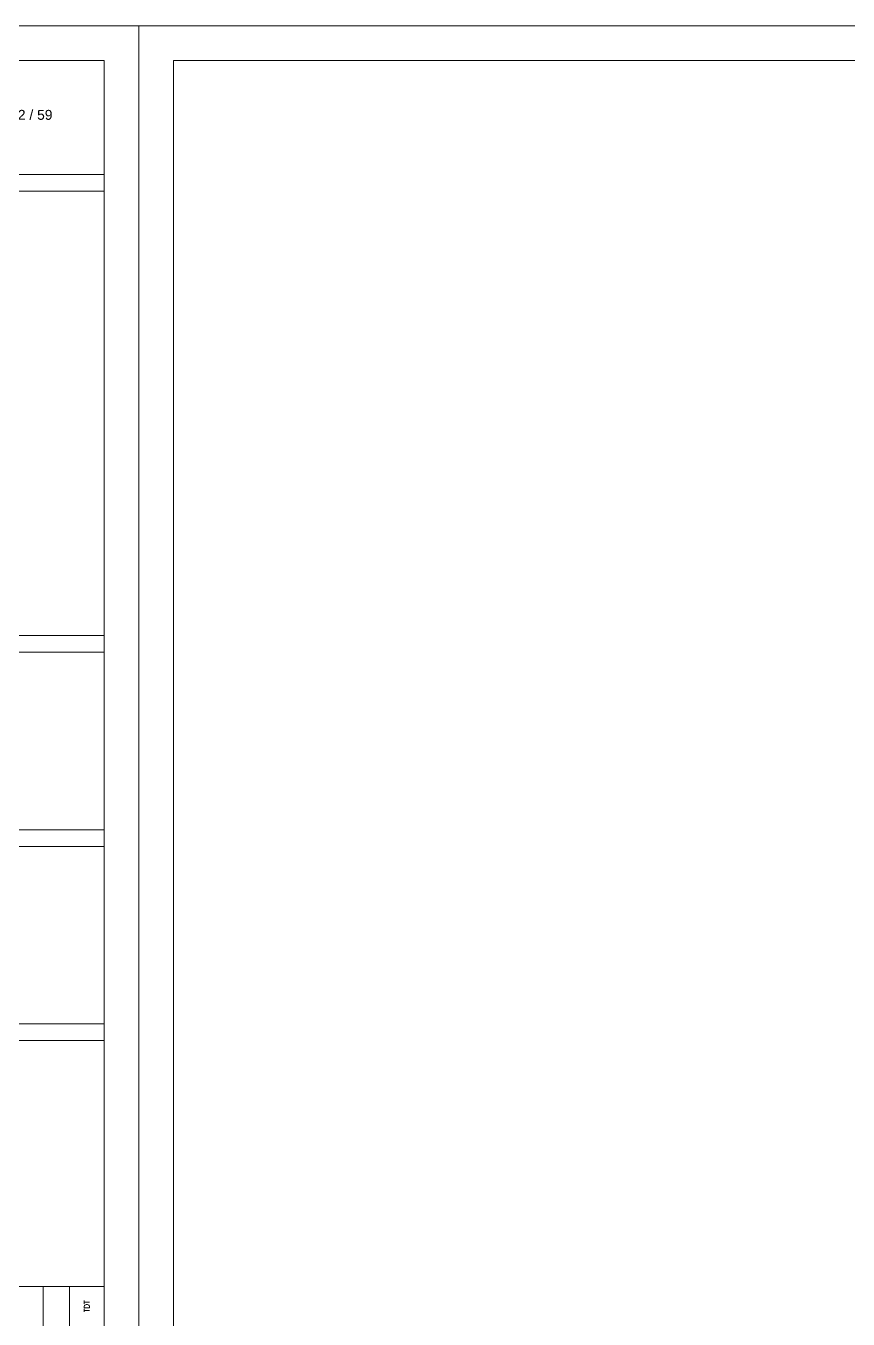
# Model space of a CAD drawing. Header units: millimetres. Extents: x -322387 to 1539330, y -108868 to 282714.
# Drawn here: x 581010 to 592647, y 66202 to 84503 of the extents above; entities that cross this region are included whole.
import ezdxf

# ---------------------------------------------------------------- set-up
doc = ezdxf.new("R2010")
doc.units = ezdxf.units.MM
doc.header["$MEASUREMENT"] = 0
doc.linetypes.add('DASHED2', pattern=[0.375, 0.25, -0.125])
for name, color, linetype, lineweight in [('KOP', 7, 'Continuous', 80), ('LEGEND', 1, 'DASHED2', 50), ('XR-KOP A3_MOZART$0$KOP-A1$0$A-GRSKOP', 1, 'Continuous', 5), ('XR-KOP A3_MOZART$0$KOP-A1$0$A-TXTKOP', 3, 'Continuous', 5)]:
    doc.layers.add(name, color=color, linetype=linetype, lineweight=lineweight)
doc.styles.add('style2', font='times.ttf', dxfattribs={"height": 0.18})
doc.styles.add('XR-KOP A3_MOZART$0$KOP-A1$0$ROMANS', font='romans.shx', dxfattribs={"height": 200})

# ---------------------------------------------------------------- blocks, each defined once
blk = doc.blocks.new('hsdh')
at = {"layer": 'XR-KOP A3_MOZART$0$KOP-A1$0$A-GRSKOP', "linetype": 'Continuous', "lineweight": 5}
for p, q in [((140385, 80618), (145017, 80618)), ((140385, 74466), (145017, 74466)), ((140385, 74244), (145017, 74244)), ((140385, 71876), (145017, 71876)), ((140385, 71654), (145017, 71654)), ((140385, 69286), (145017, 69286)), ((140385, 69063), (145017, 69063)), ((140385, 65781), (145017, 65781)), ((140385, 65781), (145017, 65781)), ((144206, 61611), (144206, 65781)), ((144554, 61611), (144554, 65781))]:
    blk.add_line(p, q, dxfattribs=at)
at = {"layer": 'XR-KOP A3_MOZART$0$KOP-A1$0$A-GRSKOP', "color": 0, "linetype": 'Continuous', "lineweight": 5}
blk.add_lwpolyline([(145480, 82601), (107945, 82601), (107945, 56197), (145480, 56197)], close=True, dxfattribs=at)
at = {"layer": 'XR-KOP A3_MOZART$0$KOP-A1$0$A-GRSKOP', "color": 5, "linetype": 'Continuous', "lineweight": 5}
blk.add_lwpolyline([(145017, 82138), (108409, 82138), (108409, 56660), (145017, 56660)], close=True, dxfattribs=at)
at = {"layer": 'XR-KOP A3_MOZART$0$KOP-A1$0$A-GRSKOP', "linetype": 'Continuous', "lineweight": 5}
blk.add_lwpolyline([(145017, 80396), (140385, 80396)], dxfattribs=at)
at = {"layer": 'KOP', "color": 7, "insert": (141177, 81480), "char_height": 132.26, "attachment_point": 1, "style": 'style2'}
blk.add_mtext('{\\fArial|b0|i0|c0|p34;RESIDENTIAL HOUSE AKASIA 2 / 59}', dxfattribs=at)
at = {"layer": 'XR-KOP A3_MOZART$0$KOP-A1$0$A-TXTKOP', "lineweight": 5, "style": 'XR-KOP A3_MOZART$0$KOP-A1$0$ROMANS'}
blk.add_text('TDT', height=69.5, rotation=90, dxfattribs=at).set_placement((144822, 65440))

msp = doc.modelspace()

# ---------------------------------------------------------------- block references
at = {"layer": 'LEGEND', "xscale": 1.060683167240732, "yscale": 1.060683167240732, "zscale": 1.060683167240732}
for p in [(428299.1078, -3110.6789), (468111.5468, -3110.6789)]:
    msp.add_blockref('hsdh', p, dxfattribs=at)

doc.saveas('drawing.dxf')
